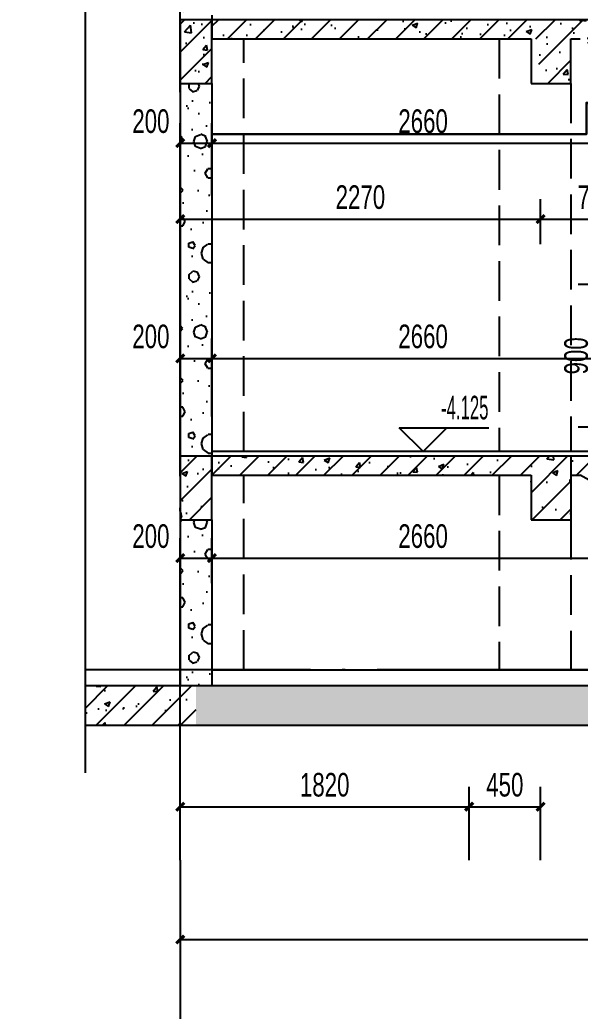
# Model space of a CAD drawing. Extents: x -26219 to 315419, y -160410 to -120810.
# Drawn here: x 19935 to 23464, y -154817 to -148558 of the extents above; entities that cross this region are included whole.
import ezdxf
from ezdxf.xclip import XClip

# ---------------------------------------------------------------- set-up
doc = ezdxf.new("R2010")
doc.units = 0
doc.header["$LTSCALE"] = 1000
doc.header["$MEASUREMENT"] = 0
doc.header["$XCLIPFRAME"] = 0
for name, pattern in [('104-14# 核心筒$2$DOTE', [2.42, 2, -0.2, 0.02, -0.2]), ('DASH', [0.35, 0.25, -0.1]), ('DOTE', [2.42, 2, -0.2, 0.02, -0.2])]:
    doc.linetypes.add(name, pattern=pattern)
for name, color, linetype in [('01-标注_尺寸', 124, 'Continuous'), ('01-标注_标高', 200, 'Continuous'), ('01-标注_符号', 200, 'Continuous'), ('01-标注_轴线坐标', 132, 'Continuous'), ('02-TEXT_标注', 130, 'Continuous'), ('05-填充_天正', 26, 'Continuous'), ('104-13#14# B1核心筒$0$A-E_楼梯', 171, 'Continuous'), ('104-14# 核心筒$2$A_AXIS-轴线', 36, '104-14# 核心筒$2$DOTE'), ('A_AXIS-轴线', 36, 'Continuous'), ('A_STR-砌块墙', 121, 'Continuous'), ('A_STR-砼墙', 51, 'Continuous'), ('S_SURFACE', 6, 'Continuous')]:
    doc.layers.add(name, color=color, linetype=linetype)
doc.layers.add('B1幕墙$0$04-不打印_辅助线', color=165, linetype='Continuous', plot=False)
doc.styles.add('_TCH_DIM', font='ros.shx', dxfattribs={"width": 0.75, "bigfont": 'jd.shx'})
doc.styles.add('_TCH_DIM_T3', font='ros.shx', dxfattribs={"width": 0.705882, "bigfont": 'jd.shx'})
doc.dimstyles.new('_TCH_ARCH&&50', dxfattribs={"dimtxt": 148.75, "dimasz": 50, "dimexe": 125, "dimexo": 150, "dimgap": 63.125, "dimtad": 1, "dimdec": 0, "dimzin": 0, "dimdsep": 46, "dimtxsty": '_TCH_DIM_T3', "dimblk": 'ARCHTICK', "dimcen": 0.09, "dimclrt": 7, "dimazin": 2, "dimtfac": 1, "dimtdec": 0, "dimtix": 1, "dimtmove": 2, "dimatfit": 3, "dimfxl": 0, "dimtolj": 1, "dimtzin": 0, "dimarcsym": 0})
pattern_1 = [(45, (-210010.99, 56531.39), (-88.38835, 88.38835), []), (50, (-210011, 56531.4), (358.6301, -31.37607), [37.5, -412.5]), (355, (-210011, 56531.4), (-69.37567, 376.09607), [30, -330]), (100.4514, (-209981.1, 56528.78), (289.2547, 344.71977), [31.8701, -350.57106]), (46.1842, (-210011, 56631.4), (533.6205, -82.7595), [56.25, -618.75]), (96.6356, (-209966.5, 56624.5), (467.33135, 487.0589), [47.8051, -525.8565]), (351.1842, (-210011, 56631.4), (467.331, 487.0593), [45, -495]), (21, (-209961, 56606.4), (298.45353, -201.30945), [37.5, -412.5]), (326, (-209961, 56606.4), (121.65767, 362.57502), [30, -330]), (71.4514, (-209936.1, 56589.6), (420.1113, 161.26525), [31.8701, -350.57106]), (37.5, (-210010.99, 56531.39), (6.07993, 166.446927), [0, -326, 0, -335, 0, -331.25]), (7.5, (-210010.99, 56531.4), (131.53477, 197.20586), [0, -191, 0, -318.5, 0, -126.25]), (327.5, (-210122.49, 56531.39), (266.91122, -11.277436), [0, -125, 0, -390, 0, -517.5]), (317.5, (-210172.49, 56531.4), (291.59308, 50.05249), [0, -162.5, 0, -259, 0, -367.5])]
pattern_2 = [(0, (177, -183), (300, 600), [0, -600]), (0, (-174, -264), (300, 600), [0, -600]), (0, (21, -270), (300, 600), [0, -600]), (0, (234, -93), (300, 600), [0, -600]), (0, (-15, -300), (300, 600), [0, -600]), (0, (294, 285), (300, 600), [0, -600]), (0, (111, 237), (300, 600), [0, -600]), (0, (207, 162), (300, 600), [0, -600]), (0, (-282, 150), (300, 600), [0, -600]), (0, (12, 123), (300, 600), [0, -600]), (0, (-102, -30), (300, 600), [0, -600]), (0, (-96, -255), (300, 600), [0, -600]), (0, (129, -279), (300, 600), [0, -600]), (0, (294, -15), (300, 600), [0, -600]), (0, (-267, -108), (300, 600), [0, -600]), (0, (-216, -6), (300, 600), [0, -600]), (0, (18, -48), (300, 600), [0, -600]), (0, (-66, -135), (300, 600), [0, -600]), (0, (-114, 63), (300, 600), [0, -600]), (0, (-39, 288), (300, 600), [0, -600]), (0, (-243, -234), (300, 600), [0, -600]), (0, (87, 165), (300, 600), [0, -600]), (0, (-192, 174), (300, 600), [0, -600]), (0, (-240, 252), (300, 600), [0, -600]), (130.601294, (257.143, 97.143), (-1499.9999834, 1800.000008), [26.3416, -11037.111]), (18.43495, (214.29, 108.57), (1499.999994, 599.999996), [27.1052, -3767.628]), (90, (214.3, 82.86), (300, 600), [25.7143, -1174.2857]), (161.56505, (240, 74.29), (-1500.00001, 599.999955), [27.1052, -3767.628]), (53.1301, (240, 74.29), (300, 600), [28.5714, -2971.4285]), (135, (262.86, -231.43), (-300.00004, 599.99996), [24.2437, -1672.8126]), (45, (228.57, -231.43), (300, 600), [24.2437, -1672.8126]), (135, (245.71, -248.57), (-300.00004, 599.99996), [24.2437, -1672.8126]), (45, (245.71, -248.57), (300, 600), [24.2437, -1672.8126]), (116.56505, (-25.7, 171.43), (-5e-05, 1200), [31.9438, -638.8765]), (180, (-40, 200), (-300, 600), [34.2857, -565.7142]), (63.43495, (-88.57, 171.43), (3e-06, 1200), [31.9438, -638.8765]), (116.56505, (-74.3, 142.86), (-5e-05, 1200), [31.9438, -638.8765]), (0, (-74.3, 142.86), (300, 600), [34.2857, -565.7142]), (63.43495, (-40, 142.86), (3e-06, 1200), [31.9438, -638.8765]), (107.102728, (200, -31.429), (-899.9999656, 3000.0000048), [38.8613, -16282.9025]), (143.972626, (188.57, 5.714), (-5699.999928, 4199.999995), [38.8613, -8122.02]), (180, (157.14, 28.6), (-300, 600), [37.1429, -562.857]), (36.027373, (88.57, 5.714), (5699.999958, 4199.999955), [38.8613, -8122.02]), (71.56505, (77.14, -28.57), (900.000005, 2999.999995), [36.1403, -3758.5928]), (107.102728, (88.571, -65.714), (-899.9999656, 3000.0000048), [38.8613, -16282.9025]), (143.972626, (120, -88.57), (-5699.999928, 4199.999995), [38.8613, -8122.02]), (0, (120, -88.6), (300, 600), [37.1429, -562.857]), (36.027373, (157.143, -88.57), (5699.999958, 4199.999955), [38.8613, -8122.02]), (71.56505, (188.57, -65.71), (900.000005, 2999.999995), [36.1403, -3758.5928]), (150.25512, (205.714, 248.57), (-900.000002, 599.999993), [23.035, -4814.3196]), (90, (185.7, 237.14), (300, 600), [22.8571, -1177.1427]), (29.74488, (185.714, 237.14), (900, 599.999997), [23.035, -4814.3196]), (116.56505, (65.7, -177.14), (-5e-05, 1200), [31.9438, -638.8765]), (168.690067, (51.43, -148.57), (-2700.000002, 599.999985), [29.1373, -6089.6855]), (41.185925, (0, -162.857), (7499.9999546, 6599.9999423), [30.3718, -12725.802]), (90, (0, -191.43), (300, 600), [28.5714, -1171.4285]), (138.814074, (22.857, -211.429), (-7499.9998667, 6600.000042), [30.3718, -12725.802]), (16.699244, (22.857, -211.429), (9899.9999255, 2999.9999686), [29.8295, -12498.5375]), (60.945396, (51.43, -202.857), (299.999999, 599.9999947), [29.416, -12325.3395]), (109.983106, (-185.714, 74.286), (-1500.0000056, 4199.999989), [33.442, -14012.1975]), (155.556045, (-197.143, 105.714), (-3900.000015, 1799.9999626), [34.523, -14465.1315]), (24.443955, (-260, 105.714), (3900.000002, 1799.9999913), [34.523, -14465.1315]), (70.016893, (-271.429, 74.286), (1500.0000045, 4199.9999896), [33.442, -14012.1975]), (109.983106, (-260, 42.857), (-1500.0000056, 4199.999989), [33.442, -14012.1975]), (160.016893, (-228.57, 31.43), (-1500.000001, 599.999973), [33.442, -6989.3775]), (19.983107, (-228.57, 31.43), (1499.999992, 599.999999), [33.442, -6989.3775]), (70.016893, (-197.143, 42.857), (1500.0000045, 4199.9999896), [33.442, -14012.1975]), (122.005383, (37.14, 20), (-300.00004, 599.99997), [26.9542, -5633.434]), (18.43495, (-2.86, 34.29), (1499.999994, 599.999996), [27.1052, -3767.628]), (90, (-2.86, 8.57), (300, 600), [25.7143, -1174.2857]), (161.56505, (22.86, 0), (-1500.00001, 599.999955), [27.1052, -3767.628]), (54.462322, (22.857, 0), (2099.999997, 2999.9999955), [24.578, -10298.2115]), (116.56505, (-137.14, -125.7), (-5e-05, 1200), [31.9438, -638.8765]), (180, (-151.4, -97.14), (-300, 600), [31.4286, -568.5714]), (59.036243, (-200, -125.714), (300.000001, 599.999997), [33.3197, -6963.822]), (120.963756, (-182.857, -154.286), (-300.000041, 599.999972), [33.3197, -6963.822]), (0, (-182.86, -154.3), (300, 600), [31.4286, -568.5714]), (63.43495, (-151.43, -154.3), (3e-06, 1200), [31.9438, -638.8765])]
pattern_3 = [(45, (0, 0), (-88.38835, 88.38835), []), (50, (0, 0), (358.6301, -31.37607), [37.5, -412.5]), (355, (0, 0), (-69.3757, 376.0961), [30, -330]), (100.4514, (29.9, -2.6), (289.2547, 344.7198), [31.8701, -350.57106]), (46.1842, (0, 100), (533.6205, -82.7595), [56.25, -618.75]), (96.6356, (44.47, 93.1), (467.3314, 487.059), [47.8051, -525.8565]), (351.1842, (0, 100), (467.331, 487.0593), [45, -495]), (21, (50, 75), (298.4535, -201.30945), [37.5, -412.5]), (326, (50, 75), (121.6577, 362.575), [30, -330]), (71.4514, (74.87, 58.22), (420.1113, 161.26525), [31.8701, -350.57106]), (37.5, (0, 0), (6.07993, 166.44693), [0, -326, 0, -335, 0, -331.25]), (7.5, (0, 0), (131.53477, 197.20586), [0, -191, 0, -318.5, 0, -126.25]), (327.5, (-111.5, 0), (266.91122, -11.27744), [0, -125, 0, -390, 0, -517.5]), (317.5, (-161.5, 0), (291.5931, 50.0525), [0, -162.5, 0, -259, 0, -367.5])]

# ---------------------------------------------------------------- blocks, each defined once
blk = doc.blocks.new('104-14# 核心筒')
at = {"layer": '104-14# 核心筒$2$A_AXIS-轴线'}
for p, q in [((-9370.1, 185900), (120259.9, 185900)), ((-9370.1, 96800), (120259.9, 96800))]:
    blk.add_line(p, q, dxfattribs=at)
blk = doc.blocks.new('B1幕墙')
at = {"layer": 'B1幕墙$0$04-不打印_辅助线'}
blk.add_lwpolyline([(-19723.4, 110825.4), (-17951.5, 111952.4), (-14731.3, 106889.8), (-10015.2, 109889.5), (-6726.5, 109889.5), (-6726.5, 107689.5), (-6591.5, 107689.5), (-6591.5, 96729.1), (-3286.4, 91533.1), (-3400.3, 91460.7), (-609.5, 87073), (-44109.9, 59403.8), (-49479.8, 60532), (-116340.3, 165647.4), (-95570, 173811.9), (-95423.7, 173439.7), (-115742.4, 165452.7), (-49232.7, 60888.9), (-44187.1, 59828.8), (-1077.3, 87249.5), (-3868.2, 91637.2), (-3501.1, 91870.6)], dxfattribs=at)
blk = doc.blocks.new('104-13#14# B1核心筒')
at = {"layer": '104-13#14# B1核心筒$0$A-E_楼梯', "rotation": 57.54087654752239}
blk.add_blockref('B1幕墙', (289197.1, 8062.4), dxfattribs=at)
blk = doc.blocks.new('_ArchTick')
at = {"color": 0, "linetype": 'ByBlock', "const_width": 0.4}
blk.add_lwpolyline([(-0.5, -0.5), (0.5, 0.5)], dxfattribs=at)
blk = doc.blocks.new('*D344')
at = {"layer": '01-标注_尺寸', "color": 0, "lineweight": -2, "transparency": 16777216}
for p, q in [((20944.9, -152107.3), (20944.9, -151824)), ((21144.9, -152107.3), (21144.9, -151824)), ((20944.9, -151949), (21144.9, -151949))]:
    blk.add_line(p, q, dxfattribs=at)
at = {"layer": 'Defpoints', "color": 0, "transparency": 16777216}
for p in [(21144.9, -151949), (20944.9, -152257.3), (21144.9, -152257.3)]:
    blk.add_point(p, dxfattribs=at)
at = {"layer": '01-标注_尺寸', "color": 0, "lineweight": -2, "transparency": 16777216, "xscale": 50, "yscale": 50, "zscale": 50, "rotation": 180}
blk.add_blockref('_ArchTick', (20944.9, -151949), dxfattribs=at)
at = {"layer": '01-标注_尺寸', "color": 0, "lineweight": -2, "transparency": 16777216, "xscale": 50, "yscale": 50, "zscale": 50}
blk.add_blockref('_ArchTick', (21144.9, -151949), dxfattribs=at)
at = {"layer": '01-标注_尺寸', "color": 7, "transparency": 16777216, "insert": (20759.9, -151811.5), "char_height": 148.75, "attachment_point": 5, "style": '_TCH_DIM_T3'}
blk.add_mtext('\\A1;200', dxfattribs=at)
blk = doc.blocks.new('*D345')
at = {"layer": '01-标注_尺寸', "color": 0, "lineweight": -2, "transparency": 16777216}
for p, q in [((21144.9, -152107.3), (21144.9, -151824)), ((23804.9, -152107.3), (23804.9, -151824)), ((21144.9, -151949), (23804.9, -151949))]:
    blk.add_line(p, q, dxfattribs=at)
at = {"layer": 'Defpoints', "color": 0, "transparency": 16777216}
for p in [(23804.9, -151949), (21144.9, -152257.3), (23804.9, -152257.3)]:
    blk.add_point(p, dxfattribs=at)
at = {"layer": '01-标注_尺寸', "color": 0, "lineweight": -2, "transparency": 16777216, "xscale": 50, "yscale": 50, "zscale": 50, "rotation": 180}
blk.add_blockref('_ArchTick', (21144.9, -151949), dxfattribs=at)
at = {"layer": '01-标注_尺寸', "color": 0, "lineweight": -2, "transparency": 16777216, "xscale": 50, "yscale": 50, "zscale": 50}
blk.add_blockref('_ArchTick', (23804.9, -151949), dxfattribs=at)
at = {"layer": '01-标注_尺寸', "color": 7, "transparency": 16777216, "insert": (22474.9, -151811.5), "char_height": 148.75, "attachment_point": 5, "style": '_TCH_DIM_T3'}
blk.add_mtext('\\A1;2660', dxfattribs=at)
blk = doc.blocks.new('*D355')
at = {"layer": '01-标注_尺寸', "color": 0, "lineweight": -2, "transparency": 16777216}
for p, q in [((20944.9, -154002.6), (20944.9, -154477.6)), ((29944.9, -154002.6), (29944.9, -154477.6)), ((20944.9, -154352.6), (29944.9, -154352.6))]:
    blk.add_line(p, q, dxfattribs=at)
at = {"layer": 'Defpoints', "color": 0, "transparency": 16777216}
for p in [(20944.9, -153852.6), (29944.9, -153852.6), (29944.9, -154352.6)]:
    blk.add_point(p, dxfattribs=at)
at = {"layer": '01-标注_尺寸', "color": 0, "lineweight": -2, "transparency": 16777216, "xscale": 50, "yscale": 50, "zscale": 50, "rotation": 180}
blk.add_blockref('_ArchTick', (20944.9, -154352.6), dxfattribs=at)
at = {"layer": '01-标注_尺寸', "color": 0, "lineweight": -2, "transparency": 16777216, "xscale": 50, "yscale": 50, "zscale": 50}
blk.add_blockref('_ArchTick', (29944.9, -154352.6), dxfattribs=at)
at = {"layer": '01-标注_尺寸', "color": 7, "transparency": 16777216, "insert": (25444.9, -154215.1), "char_height": 148.75, "attachment_point": 5, "style": '_TCH_DIM_T3'}
blk.add_mtext('\\A1;9000', dxfattribs=at)
blk = doc.blocks.new('*D464')
at = {"layer": '01-标注_尺寸', "color": 0, "lineweight": -2, "transparency": 16777216}
for p, q in [((20944.9, -149663.3), (20944.9, -149209.3)), ((21144.9, -149663.3), (21144.9, -149209.3)), ((20944.9, -149334.3), (21144.9, -149334.3))]:
    blk.add_line(p, q, dxfattribs=at)
at = {"layer": 'Defpoints', "color": 0, "transparency": 16777216}
for p in [(21144.9, -149334.3), (20944.9, -149813.3), (21144.9, -149813.3)]:
    blk.add_point(p, dxfattribs=at)
at = {"layer": '01-标注_尺寸', "color": 0, "lineweight": -2, "transparency": 16777216, "xscale": 50, "yscale": 50, "zscale": 50, "rotation": 180}
blk.add_blockref('_ArchTick', (20944.9, -149334.3), dxfattribs=at)
at = {"layer": '01-标注_尺寸', "color": 0, "lineweight": -2, "transparency": 16777216, "xscale": 50, "yscale": 50, "zscale": 50}
blk.add_blockref('_ArchTick', (21144.9, -149334.3), dxfattribs=at)
at = {"layer": '01-标注_尺寸', "color": 7, "transparency": 16777216, "insert": (20759.9, -149196.8), "char_height": 148.75, "attachment_point": 5, "style": '_TCH_DIM_T3'}
blk.add_mtext('\\A1;200', dxfattribs=at)
blk = doc.blocks.new('*D465')
at = {"layer": '01-标注_尺寸', "color": 0, "lineweight": -2, "transparency": 16777216}
for p, q in [((21144.9, -149663.3), (21144.9, -149209.3)), ((23804.9, -149663.3), (23804.9, -149209.3)), ((21144.9, -149334.3), (23804.9, -149334.3))]:
    blk.add_line(p, q, dxfattribs=at)
at = {"layer": 'Defpoints', "color": 0, "transparency": 16777216}
for p in [(23804.9, -149334.3), (21144.9, -149813.3), (23804.9, -149813.3)]:
    blk.add_point(p, dxfattribs=at)
at = {"layer": '01-标注_尺寸', "color": 0, "lineweight": -2, "transparency": 16777216, "xscale": 50, "yscale": 50, "zscale": 50, "rotation": 180}
blk.add_blockref('_ArchTick', (21144.9, -149334.3), dxfattribs=at)
at = {"layer": '01-标注_尺寸', "color": 0, "lineweight": -2, "transparency": 16777216, "xscale": 50, "yscale": 50, "zscale": 50}
blk.add_blockref('_ArchTick', (23804.9, -149334.3), dxfattribs=at)
at = {"layer": '01-标注_尺寸', "color": 7, "transparency": 16777216, "insert": (22474.9, -149196.8), "char_height": 148.75, "attachment_point": 5, "style": '_TCH_DIM_T3'}
blk.add_mtext('\\A1;2660', dxfattribs=at)
blk = doc.blocks.new('*D470')
at = {"layer": '01-标注_尺寸', "color": 0, "lineweight": -2, "transparency": 16777216}
for p, q in [((20944.9, -151057.1), (20944.9, -150565.6)), ((21144.9, -151057.1), (21144.9, -150565.6)), ((20944.9, -150690.6), (21144.9, -150690.6))]:
    blk.add_line(p, q, dxfattribs=at)
at = {"layer": 'Defpoints', "color": 0, "transparency": 16777216}
for p in [(21144.9, -150690.6), (20944.9, -151207.1), (21144.9, -151207.1)]:
    blk.add_point(p, dxfattribs=at)
at = {"layer": '01-标注_尺寸', "color": 0, "lineweight": -2, "transparency": 16777216, "xscale": 50, "yscale": 50, "zscale": 50, "rotation": 180}
blk.add_blockref('_ArchTick', (20944.9, -150690.6), dxfattribs=at)
at = {"layer": '01-标注_尺寸', "color": 0, "lineweight": -2, "transparency": 16777216, "xscale": 50, "yscale": 50, "zscale": 50}
blk.add_blockref('_ArchTick', (21144.9, -150690.6), dxfattribs=at)
at = {"layer": '01-标注_尺寸', "color": 7, "transparency": 16777216, "insert": (20759.9, -150553.1), "char_height": 148.75, "attachment_point": 5, "style": '_TCH_DIM_T3'}
blk.add_mtext('\\A1;200', dxfattribs=at)
blk = doc.blocks.new('*D471')
at = {"layer": '01-标注_尺寸', "color": 0, "lineweight": -2, "transparency": 16777216}
for p, q in [((21144.9, -151057.1), (21144.9, -150565.6)), ((23804.9, -151057.1), (23804.9, -150565.6)), ((21144.9, -150690.6), (23804.9, -150690.6))]:
    blk.add_line(p, q, dxfattribs=at)
at = {"layer": 'Defpoints', "color": 0, "transparency": 16777216}
for p in [(23804.9, -150690.6), (21144.9, -151207.1), (23804.9, -151207.1)]:
    blk.add_point(p, dxfattribs=at)
at = {"layer": '01-标注_尺寸', "color": 0, "lineweight": -2, "transparency": 16777216, "xscale": 50, "yscale": 50, "zscale": 50, "rotation": 180}
blk.add_blockref('_ArchTick', (21144.9, -150690.6), dxfattribs=at)
at = {"layer": '01-标注_尺寸', "color": 0, "lineweight": -2, "transparency": 16777216, "xscale": 50, "yscale": 50, "zscale": 50}
blk.add_blockref('_ArchTick', (23804.9, -150690.6), dxfattribs=at)
at = {"layer": '01-标注_尺寸', "color": 7, "transparency": 16777216, "insert": (22474.9, -150553.1), "char_height": 148.75, "attachment_point": 5, "style": '_TCH_DIM_T3'}
blk.add_mtext('\\A1;2660', dxfattribs=at)
blk = doc.blocks.new('*D911')
at = {"layer": '01-标注_尺寸', "color": 0, "lineweight": -2, "transparency": 16777216}
for p, q in [((23804.9, -150224.8), (23452, -150224.8)), ((23577, -151124.8), (23577, -150224.8)), ((23804.9, -151124.8), (23452, -151124.8))]:
    blk.add_line(p, q, dxfattribs=at)
at = {"layer": 'Defpoints', "color": 0, "transparency": 16777216}
for p in [(23577, -150224.8), (23954.9, -150224.8), (23954.9, -151124.8)]:
    blk.add_point(p, dxfattribs=at)
at = {"layer": '01-标注_尺寸', "color": 0, "lineweight": -2, "transparency": 16777216, "xscale": 50, "yscale": 50, "zscale": 50}
for p, rotation in [((23577, -150224.8), 90), ((23577, -151124.8), 270)]:
    blk.add_blockref('_ArchTick', p, dxfattribs=dict(at, rotation=rotation))
at = {"layer": '01-标注_尺寸', "color": 7, "transparency": 16777216, "insert": (23439.5, -150674.8), "char_height": 148.75, "attachment_point": 5, "rotation": 90, "style": '_TCH_DIM_T3'}
blk.add_mtext('\\A1;900', dxfattribs=at)
blk = doc.blocks.new('*D1722')
at = {"layer": '01-标注_尺寸', "color": 0, "lineweight": -2, "transparency": 16777216}
for p, q in [((20944.9, -149970.1), (20944.9, -149687.9)), ((23214.9, -149970.1), (23214.9, -149687.9)), ((20944.9, -149812.9), (23214.9, -149812.9))]:
    blk.add_line(p, q, dxfattribs=at)
at = {"layer": 'Defpoints', "color": 0, "transparency": 16777216}
for p in [(23214.9, -149812.9), (20944.9, -150120.1), (23214.9, -150120.1)]:
    blk.add_point(p, dxfattribs=at)
at = {"layer": '01-标注_尺寸', "color": 0, "lineweight": -2, "transparency": 16777216, "xscale": 50, "yscale": 50, "zscale": 50, "rotation": 180}
blk.add_blockref('_ArchTick', (20944.9, -149812.9), dxfattribs=at)
at = {"layer": '01-标注_尺寸', "color": 0, "lineweight": -2, "transparency": 16777216, "xscale": 50, "yscale": 50, "zscale": 50}
blk.add_blockref('_ArchTick', (23214.9, -149812.9), dxfattribs=at)
at = {"layer": '01-标注_尺寸', "color": 7, "transparency": 16777216, "insert": (22079.9, -149675.4), "char_height": 148.75, "attachment_point": 5, "style": '_TCH_DIM_T3'}
blk.add_mtext('\\A1;2270', dxfattribs=at)
blk = doc.blocks.new('*D1723')
at = {"layer": '01-标注_尺寸', "color": 0, "lineweight": -2, "transparency": 16777216}
for p, q in [((23214.9, -149970.1), (23214.9, -149687.9)), ((23914.9, -149970.1), (23914.9, -149687.9)), ((23214.9, -149812.9), (23914.9, -149812.9))]:
    blk.add_line(p, q, dxfattribs=at)
at = {"layer": 'Defpoints', "color": 0, "transparency": 16777216}
for p in [(23914.9, -149812.9), (23214.9, -150120.1), (23914.9, -150120.1)]:
    blk.add_point(p, dxfattribs=at)
at = {"layer": '01-标注_尺寸', "color": 0, "lineweight": -2, "transparency": 16777216, "xscale": 50, "yscale": 50, "zscale": 50, "rotation": 180}
blk.add_blockref('_ArchTick', (23214.9, -149812.9), dxfattribs=at)
at = {"layer": '01-标注_尺寸', "color": 0, "lineweight": -2, "transparency": 16777216, "xscale": 50, "yscale": 50, "zscale": 50}
blk.add_blockref('_ArchTick', (23914.9, -149812.9), dxfattribs=at)
at = {"layer": '01-标注_尺寸', "color": 7, "transparency": 16777216, "insert": (23564.9, -149675.4), "char_height": 148.75, "attachment_point": 5, "style": '_TCH_DIM_T3'}
blk.add_mtext('\\A1;700', dxfattribs=at)
blk = doc.blocks.new('*D1724')
at = {"layer": '01-标注_尺寸', "color": 0, "lineweight": -2, "transparency": 16777216}
for p, q in [((20944.9, -153852.6), (20944.9, -153390.8)), ((22764.9, -153852.6), (22764.9, -153390.8)), ((20944.9, -153515.8), (22764.9, -153515.8))]:
    blk.add_line(p, q, dxfattribs=at)
at = {"layer": 'Defpoints', "color": 0, "transparency": 16777216}
for p in [(22764.9, -153515.8), (20944.9, -154002.6), (22764.9, -154002.6)]:
    blk.add_point(p, dxfattribs=at)
at = {"layer": '01-标注_尺寸', "color": 0, "lineweight": -2, "transparency": 16777216, "xscale": 50, "yscale": 50, "zscale": 50, "rotation": 180}
blk.add_blockref('_ArchTick', (20944.9, -153515.8), dxfattribs=at)
at = {"layer": '01-标注_尺寸', "color": 0, "lineweight": -2, "transparency": 16777216, "xscale": 50, "yscale": 50, "zscale": 50}
blk.add_blockref('_ArchTick', (22764.9, -153515.8), dxfattribs=at)
at = {"layer": '01-标注_尺寸', "color": 7, "transparency": 16777216, "insert": (21854.9, -153378.3), "char_height": 148.75, "attachment_point": 5, "style": '_TCH_DIM_T3'}
blk.add_mtext('\\A1;1820', dxfattribs=at)
blk = doc.blocks.new('*D1725')
at = {"layer": '01-标注_尺寸', "color": 0, "lineweight": -2, "transparency": 16777216}
for p, q in [((22764.9, -153852.6), (22764.9, -153390.8)), ((23214.9, -153852.6), (23214.9, -153390.8)), ((22764.9, -153515.8), (23214.9, -153515.8))]:
    blk.add_line(p, q, dxfattribs=at)
at = {"layer": 'Defpoints', "color": 0, "transparency": 16777216}
for p in [(23214.9, -153515.8), (22764.9, -154002.6), (23214.9, -154002.6)]:
    blk.add_point(p, dxfattribs=at)
at = {"layer": '01-标注_尺寸', "color": 0, "lineweight": -2, "transparency": 16777216, "xscale": 50, "yscale": 50, "zscale": 50, "rotation": 180}
blk.add_blockref('_ArchTick', (22764.9, -153515.8), dxfattribs=at)
at = {"layer": '01-标注_尺寸', "color": 0, "lineweight": -2, "transparency": 16777216, "xscale": 50, "yscale": 50, "zscale": 50}
blk.add_blockref('_ArchTick', (23214.9, -153515.8), dxfattribs=at)
at = {"layer": '01-标注_尺寸', "color": 7, "transparency": 16777216, "insert": (22989.9, -153378.3), "char_height": 148.75, "attachment_point": 5, "style": '_TCH_DIM_T3'}
blk.add_mtext('\\A1;450', dxfattribs=at)

msp = doc.modelspace()

# ---------------------------------------------------------------- hatches: boundary and pattern name
at = {"layer": '05-填充_天正'}
h = msp.add_hatch(dxfattribs=at)
h.set_pattern_fill('加气混凝土', color=256, scale=50, style=0)
h.set_pattern_definition(pattern_2)
h.paths.add_polyline_path([(20944.9, -148557.6), (21144.9, -148557.6), (21144.9, -148052.6), (20944.9, -148052.6)])
h = msp.add_hatch(dxfattribs=at)
h.set_pattern_fill('钢筋混凝土', color=256, scale=50, style=0)
h.set_pattern_definition(pattern_3)
h.paths.add_polyline_path([(21144.9, -148957.6), (21144.9, -148557.6), (20944.9, -148557.6), (20944.9, -148957.6)])
h = msp.add_hatch(dxfattribs=at)
h.set_pattern_fill('钢筋混凝土', color=256, scale=50, style=0)
h.set_pattern_definition([(45, (-210010.99, 56531.39), (-88.38835, 88.38835), []), (50, (-210011, 56531.4), (358.6301, -31.37607), [37.5, -412.5]), (355, (-210011, 56531.4), (-69.37567, 376.09607), [30, -330]), (100.4514, (-209981.1, 56528.78), (289.2547, 344.71977), [31.8701, -350.57106]), (46.1842, (-210011, 56631.4), (533.6205, -82.7595), [56.25, -618.75]), (96.6356, (-209966.5, 56624.5), (467.33135, 487.0589), [47.8051, -525.8565]), (351.1842, (-210011, 56631.4), (467.331, 487.0593), [45, -495]), (21, (-209961, 56606.4), (298.45353, -201.30945), [37.5, -412.5]), (326, (-209961, 56606.4), (121.65767, 362.57502), [30, -330]), (71.4514, (-209936.1, 56589.6), (420.1113, 161.26525), [31.8701, -350.57106]), (37.5, (-210010.99, 56531.39), (6.07993, 166.446927), [0, -326, 0, -335, 0, -331.25]), (7.5, (-210010.99, 56531.4), (131.53477, 197.20586), [0, -191, 0, -318.5, 0, -126.25]), (327.5, (-210122.49, 56531.39), (266.91122, -11.277436), [0, -125, 0, -390, 0, -517.5]), (317.5, (-210172.49, 56531.4), (291.59308, 50.05249), [0, -162.5, 0, -259, 0, -367.5])])
h.paths.add_polyline_path([(23774.9, -148557.6), (21144.9, -148557.6), (21144.9, -148677.6), (23204.9, -148677.6), (23204.9, -148957.6), (23404.9, -148957.6), (23404.9, -148677.6), (23464.3, -148677.6), (23774.9, -148847.1)])
h = msp.add_hatch(dxfattribs=at)
h.set_pattern_fill('加气混凝土', color=256, scale=50, style=0)
h.set_pattern_definition(pattern_2)
h.paths.add_polyline_path([(20944.9, -151307.6), (21144.9, -151307.6), (21144.9, -148957.6), (20944.9, -148957.6)])
h = msp.add_hatch(dxfattribs=at)
h.set_pattern_fill('钢筋混凝土', color=256, scale=50, style=0)
h.set_pattern_definition(pattern_3)
h.paths.add_polyline_path([(21144.9, -151707.6), (21144.9, -151307.6), (20944.9, -151307.6), (20944.9, -151707.6)])
h = msp.add_hatch(dxfattribs=at)
h.set_pattern_fill('钢筋混凝土', color=256, scale=50, style=0)
h.set_pattern_definition(pattern_1)
h.paths.add_polyline_path([(23404.9, -151307.6), (21144.9, -151307.6), (21144.9, -151427.6), (23154.9, -151427.6), (23154.9, -151707.6), (23404.9, -151707.6)])
h = msp.add_hatch(dxfattribs=at)
h.set_pattern_fill('钢筋混凝土', color=256, scale=50, style=0)
h.set_pattern_definition(pattern_1)
h.paths.add_polyline_path([(26014.9, -152752.6), (26014.9, -152529.8), (25734.9, -152529.8), (25734.9, -152377), (25454.9, -152377), (25454.9, -152224.2), (25174.9, -152224.2), (25174.9, -152071.5), (24894.9, -152071.5), (24894.9, -151918.7), (24614.9, -151918.7), (24614.9, -151765.9), (24334.9, -151765.9), (24334.9, -151613.1), (24054.9, -151613.1), (24054.9, -151460.4), (23774.9, -151460.4), (23774.9, -151307.6), (23404.9, -151307.6), (23404.9, -151427.6), (23464.3, -151427.6), (25716.9, -152656.7), (25716.9, -152752.6)])
h = msp.add_hatch(dxfattribs=at)
h.set_pattern_fill('加气混凝土', color=256, scale=50, style=0)
h.set_pattern_definition(pattern_2)
h.paths.add_polyline_path([(21144.9, -151707.6), (20944.9, -151707.6), (20944.9, -152752.6), (21144.9, -152752.6)])
h = msp.add_hatch(dxfattribs=at)
h.set_pattern_fill('钢筋混凝土', color=256, scale=50, style=0)
h.set_pattern_definition(pattern_3)
h.paths.add_polyline_path([(20344.9, -153002.6), (21044.9, -153002.6), (21044.9, -152752.6), (20344.9, -152752.6)])
h = msp.add_hatch(dxfattribs=at)
h.set_pattern_fill('钢筋混凝土', color=256, scale=50, style=0)
h.set_pattern_definition(pattern_3)
h.paths.add_polyline_path([(21044.9, -152752.6), (21044.9, -153002.6), (30244.9, -153002.6), (30244.9, -152752.6)])

# ---------------------------------------------------------------- linework, layer by layer
at = {"layer": '01-标注_标高'}
for p, q in [((22474.9, -151277.6), (22324.9, -151127.6)), ((22324.9, -151127.6), (22889.2, -151127.6)), ((22474.9, -151277.6), (22624.9, -151127.6))]:
    msp.add_line(p, q, dxfattribs=at)
at = {"layer": '01-标注_符号'}
msp.add_lwpolyline([(20344.9, -135552.6), (20344.9, -144371.3), (20449.9, -144409.5), (20239.9, -144446.6), (20344.9, -144483.8), (20344.9, -153302.6)], dxfattribs=at)
at = {"layer": '01-标注_轴线坐标'}
msp.add_line((20944.9, -153852.6), (20944.9, -154852.6), dxfattribs=at)
at = {"layer": 'A_AXIS-轴线', "linetype": 'DOTE'}
msp.add_line((20944.9, -153852.6), (20944.9, -135552.6), dxfattribs=at)
msp.add_lwpolyline([(31444.9, -152652.6), (20344.9, -152652.6)], dxfattribs=at)
at = {"layer": 'A_STR-砌块墙'}
for p, q in [((20944.9, -148957.6), (20944.9, -151307.6)), ((21144.9, -148957.6), (21144.9, -151307.6)), ((20944.9, -151707.6), (20944.9, -152752.6)), ((21144.9, -151707.6), (21144.9, -152752.6))]:
    msp.add_line(p, q, dxfattribs=at)
at = {"layer": 'A_STR-砼墙'}
for p, q in [((21144.9, -148557.6), (20944.9, -148557.6)), ((20944.9, -148557.6), (20944.9, -148957.6)), ((23774.9, -148557.6), (21144.9, -148557.6)), ((21144.9, -148557.6), (21144.9, -148677.6)), ((21144.9, -148957.6), (21144.9, -148557.6)), ((21144.9, -148677.6), (23154.9, -148677.6)), ((23154.9, -148677.6), (23154.9, -148957.6)), ((23404.9, -148677.6), (23464.3, -148677.6)), ((23404.9, -148957.6), (23404.9, -148677.6)), ((20944.9, -148957.6), (21144.9, -148957.6)), ((23154.9, -148957.6), (23404.9, -148957.6)), ((21144.9, -151307.6), (20944.9, -151307.6)), ((20944.9, -151307.6), (20944.9, -151707.6)), ((21144.9, -151307.6), (21144.9, -151427.6)), ((23404.9, -151307.6), (21144.9, -151307.6)), ((21144.9, -151707.6), (21144.9, -151307.6)), ((23774.9, -151307.6), (23404.9, -151307.6)), ((23404.9, -151307.6), (23404.9, -151707.6)), ((21144.9, -151427.6), (23154.9, -151427.6)), ((23154.9, -151427.6), (23154.9, -151707.6)), ((23404.9, -151427.6), (23464.3, -151427.6)), ((25716.9, -152656.7), (23464.3, -151427.6)), ((20944.9, -151707.6), (21144.9, -151707.6)), ((23154.9, -151707.6), (23404.9, -151707.6)), ((20344.9, -152752.6), (21044.9, -152752.6)), ((20344.9, -152752.6), (20344.9, -153002.6)), ((21044.9, -152752.6), (30244.9, -152752.6)), ((20344.9, -153002.6), (21044.9, -153002.6)), ((21044.9, -153002.6), (30244.9, -153002.6))]:
    msp.add_line(p, q, dxfattribs=at)
at = {"layer": 'Defpoints', "linetype": 'DASH'}
for p, q in [((21344.9, -151277.6), (21344.9, -148677.6)), ((22954.9, -148677.6), (22954.9, -151277.6)), ((23404.9, -148957.6), (23404.9, -151277.6)), ((21344.9, -152652.6), (21344.9, -151427.6)), ((22954.9, -151427.6), (22954.9, -152652.6)), ((23404.9, -151707.6), (23404.9, -152652.6))]:
    msp.add_line(p, q, dxfattribs=at)
at = {"layer": 'Defpoints'}
for points in [[(29894.9, -147902.6), (26344.9, -147902.6), (26344.9, -147702.6), (26044.9, -147702.6), (23504.9, -149088.5), (23504.9, -149277.6), (21144.9, -149277.6)], [(21144.9, -149277.6), (23504.9, -149277.6), (23504.9, -149077.6), (23804.9, -149077.6), (26344.9, -150463.5), (26344.9, -150652.6), (29944.9, -150652.6)]]:
    msp.add_lwpolyline(points, dxfattribs=at)
at = {"layer": 'S_SURFACE'}
for p, q in [((21144.9, -148527.6), (21144.9, -148557.6)), ((23804.9, -151277.6), (21144.9, -151277.6)), ((21144.9, -151277.6), (21144.9, -151307.6)), ((20944.9, -152652.6), (20344.9, -152652.6)), ((21144.9, -152652.6), (25709.4, -152652.6))]:
    msp.add_line(p, q, dxfattribs=at)

# ---------------------------------------------------------------- block references
ref = msp.add_blockref('104-13#14# B1核心筒', (-139122.3, -151768.8))
XClip(ref).set_block_clipping_path([(207512.3994327821, 11700.0000000345), (217199.994662753, 24900.0000103296)])
ref = msp.add_blockref('104-13#14# B1核心筒', (-148916.6, -148452.4))
XClip(ref).set_block_clipping_path([(125276.0952862577, 8700), (133799.9946632845, 19247.0136389195)])
ref = msp.add_blockref('104-14# 核心筒', (-45298.4, -250352.4))
XClip(ref).set_block_clipping_path([(21749.9999999867, 95940.5634616732), (34400.0000000036, 107500.0000000001)])
ref = msp.add_blockref('104-14# 核心筒', (-29679.9, -339452.4))
XClip(ref).set_block_clipping_path([(21000, 184300.0000000001), (34400.0000000036, 196600.0000000001)])

# ---------------------------------------------------------------- texts
at = {"layer": '02-TEXT_标注', "style": '_TCH_DIM', "width": 0.529412}
msp.add_text('-4.125', height=148.75, dxfattribs=at).set_placement((22588.1, -151075.1))

# ---------------------------------------------------------------- dimensions: what is measured, and where the dimension line sits
at = {"layer": '01-标注_尺寸'}
for base, p1, p2, picture, middle in [((21144.9, -149334.3), (20944.9, -149813.3), (21144.9, -149813.3), '*D464', (20759.9, -149196.8)), ((21144.9, -150690.6), (20944.9, -151207.1), (21144.9, -151207.1), '*D470', (20759.9, -150553.1)), ((21144.9, -151949), (20944.9, -152257.3), (21144.9, -152257.3), '*D344', (20759.9, -151811.5))]:
    dim = msp.add_linear_dim(base=base, p1=p1, p2=p2, angle=0, dimstyle='_TCH_ARCH&&50', dxfattribs=at)
    dim.commit()
    dim.dimension.update_dxf_attribs({"geometry": picture, "text_midpoint": middle, "dimtype": 161})
for p1, p2, distance, picture, middle in [((21144.9, -149813.3), (23804.9, -149813.3), 479, '*D465', (22474.9, -149196.8)), ((20944.9, -150120.1), (23214.9, -150120.1), 307.2, '*D1722', (22079.9, -149675.4)), ((23214.9, -150120.1), (23914.9, -150120.1), 307.2, '*D1723', (23564.9, -149675.4)), ((23954.9, -151124.8), (23954.9, -150224.8), 377.9, '*D911', (23439.5, -150674.8)), ((21144.9, -151207.1), (23804.9, -151207.1), 516.5, '*D471', (22474.9, -150553.1)), ((21144.9, -152257.3), (23804.9, -152257.3), 308.3, '*D345', (22474.9, -151811.5)), ((20944.9, -154002.6), (22764.9, -154002.6), 486.8, '*D1724', (21854.9, -153378.3)), ((22764.9, -154002.6), (23214.9, -154002.6), 486.8, '*D1725', (22989.9, -153378.3)), ((20944.9, -153852.6), (29944.9, -153852.6), -500, '*D355', (25444.9, -154215.1))]:
    dim = msp.add_aligned_dim(p1=p1, p2=p2, distance=distance, dimstyle='_TCH_ARCH&&50', dxfattribs=at)
    dim.commit()
    dim.dimension.update_dxf_attribs({"geometry": picture, "text_midpoint": middle})

doc.saveas('drawing.dxf')
